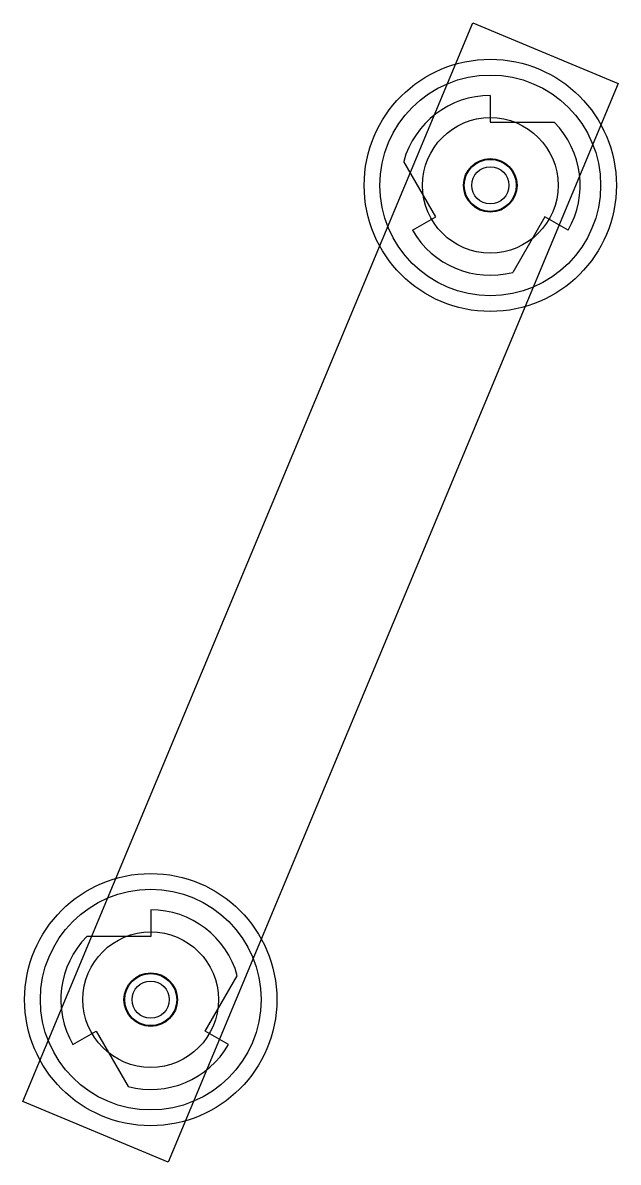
# Model space of a CAD drawing. Extents: x 3.33 to 5.22, y 31.8 to 35.41.
import ezdxf

# ---------------------------------------------------------------- set-up
doc = ezdxf.new("R2010")
doc.units = 0
doc.header["$LTSCALE"] = 5
doc.header["$MEASUREMENT"] = 0
for name, color, linetype in [('Z0_BOTCOMP', 4, 'Continuous'), ('Z0_CUT500', 4, 'Continuous'), ('Z0_RUBBER', 2, 'Continuous'), ('Z0_TOPCOMP', 6, 'Continuous')]:
    doc.layers.add(name, color=color, linetype=linetype)

msp = doc.modelspace()

# ---------------------------------------------------------------- linework, layer by layer
at = {"layer": 'Z0_BOTCOMP', "color": 4, "linetype": 'Continuous', "lineweight": 25}
for p, q in [((4.8125, 35.1814), (4.8125, 35.0964)), ((4.8125, 35.0964), (5.0155, 35.0964)), ((4.6393, 34.7964), (4.5378, 34.9722)), ((4.5657, 34.7539), (4.6393, 34.7964)), ((4.9857, 34.7964), (4.8842, 34.6205)), ((5.0593, 34.7539), (4.9857, 34.7964)), ((3.7355, 32.599), (3.7355, 32.514)), ((3.7355, 32.514), (3.5324, 32.514)), ((3.9087, 32.214), (4.0102, 32.3899)), ((3.4887, 32.1715), (3.5623, 32.214)), ((3.5623, 32.214), (3.6638, 32.0382)), ((3.9823, 32.1715), (3.9087, 32.214))]:
    msp.add_line(p, q, dxfattribs=at)
for centre, radius in [((4.8125, 34.8964), 0.085), ((4.8125, 34.8964), 0.059), ((3.7355, 32.314), 0.085), ((3.7355, 32.314), 0.059)]:
    msp.add_circle(centre, radius, dxfattribs=at)
for centre, start, end in [((4.8125, 34.8964), 90, 164.5679), ((4.8125, 34.8964), -30, 44.5679), ((4.8125, 34.8964), -150, -75.4321), ((3.7355, 32.314), 15.4321, 90), ((3.7355, 32.314), 135.4321, -150), ((3.7355, 32.314), -104.5679, -30)]:
    msp.add_arc(centre, 0.285, start, end, dxfattribs=at)
at = {"layer": 'Z0_CUT500', "color": 5, "linetype": 'Continuous', "lineweight": 25}
for centre in [(4.8125, 34.8964), (3.7355, 32.314)]:
    msp.add_circle(centre, 0.0825, dxfattribs=at)
at = {"layer": 'Z0_RUBBER', "color": 2, "linetype": 'Continuous', "lineweight": 25}
for centre, radius in [((4.8125, 34.8964), 0.4), ((4.8125, 34.8964), 0.215), ((3.7355, 32.314), 0.4), ((3.7355, 32.314), 0.215)]:
    msp.add_circle(centre, radius, dxfattribs=at)
at = {"layer": 'Z0_TOPCOMP', "color": 6, "linetype": 'Continuous', "lineweight": 25}
for p, q in [((3.3298, 31.9908), (4.7567, 35.412)), ((4.7567, 35.412), (5.2182, 35.2196)), ((5.2182, 35.2196), (3.7913, 31.7984)), ((3.7913, 31.7984), (3.3298, 31.9908))]:
    msp.add_line(p, q, dxfattribs=at)
for centre in [(4.8125, 34.8964), (3.7355, 32.314)]:
    msp.add_circle(centre, 0.35, dxfattribs=at)

doc.saveas('drawing.dxf')
